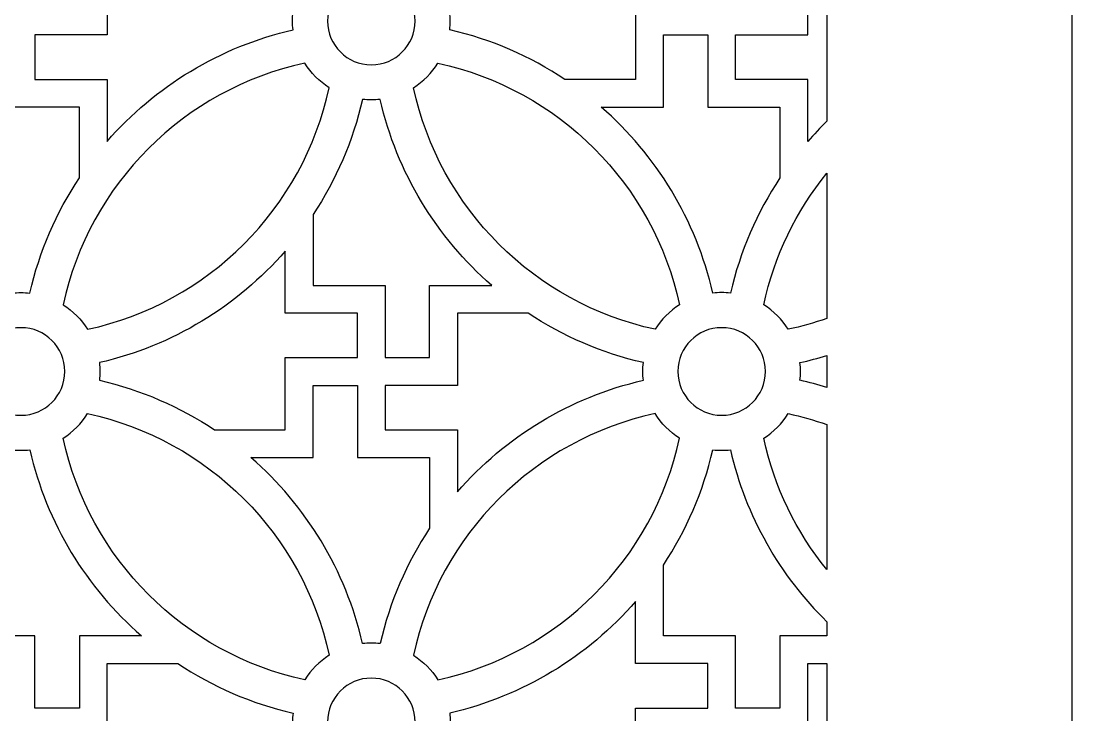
# Model space of a CAD drawing. Header units: centimetres. Extents: x -21.2 to -16.3, y -9 to 9.
# Drawn here: x -18.714 to -16.259, y -3.257 to -1.637 of the extents above; entities that cross this region are included whole.
import ezdxf

# ---------------------------------------------------------------- set-up
doc = ezdxf.new("R2010")
doc.units = ezdxf.units.CM
doc.header["$MEASUREMENT"] = 0
doc.layers.add('layer 1', color=7, linetype='Continuous')

msp = doc.modelspace()

# ---------------------------------------------------------------- linework, layer by layer
at = {"layer": 'layer 1', "color": 250, "lineweight": 30}
for points, knots in [([(-16.25946, 8.99979), (-17.89583, 8.99979), (-19.53219, 8.99979), (-21.16855, 8.99979), (-21.16855, 8.99979), (-21.16855, 3.5307), (-21.16855, -1.93839), (-21.16855, -7.40747), (-21.16855, -7.40747), (-21.16855, -7.40747), (-21.16853, -7.40747), (-21.16852, -7.40747), (-21.16852, -7.40747), (-21.16852, -7.93839), (-21.16852, -8.4693), (-21.16852, -9.00021), (-21.16852, -9.00021), (-20.9776, -9.00021), (-20.7867, -9.00021), (-20.59579, -9.00021), (-20.59579, -9.00021), (-20.59579, -8.91839), (-20.59579, -8.83657), (-20.59579, -8.75476), (-20.59579, -8.75476), (-20.39385, -8.75476), (-20.19191, -8.75476), (-19.98997, -8.75476), (-19.98997, -8.75476), (-19.98997, -8.59488), (-19.98997, -8.43499), (-19.98997, -8.27511), (-19.98997, -8.27511), (-19.90827, -8.27348), (-19.82658, -8.27186), (-19.74487, -8.27022), (-19.74487, -8.27022), (-19.73037, -8.31159), (-19.71136, -8.34747), (-19.67979, -8.37913), (-19.67979, -8.37913), (-19.64888, -8.41014), (-19.61693, -8.4293), (-19.57942, -8.43803), (-19.57942, -8.43803), (-19.52977, -8.44958), (-19.47733, -8.44455), (-19.43746, -8.40977), (-19.43746, -8.40977), (-19.39889, -8.37612), (-19.37664, -8.32221), (-19.36864, -8.27078), (-19.36864, -8.27078), (-19.34582, -8.27309), (-19.3264, -8.27256), (-19.3081, -8.26993), (-19.3081, -8.26993), (-19.21673, -8.25686), (-19.17358, -8.19905), (-19.16586, -8.11187), (-19.16586, -8.11187), (-19.16397, -8.09051), (-19.16547, -8.06941), (-19.17226, -8.05085), (-19.17226, -8.05085), (-19.17083, -8.05121), (-19.16939, -8.05157), (-19.16796, -8.05193), (-19.16796, -8.05193), (-19.13572, -8.06308), (-19.10347, -8.07422), (-19.07123, -8.08537), (-19.07123, -8.08537), (-19.05189, -8.28292), (-18.89933, -8.43675), (-18.71399, -8.43675), (-18.71399, -8.43675), (-18.52865, -8.43675), (-18.37609, -8.28292), (-18.35675, -8.08537), (-18.35675, -8.08537), (-18.32451, -8.07422), (-18.29227, -8.06308), (-18.26003, -8.05193), (-18.26003, -8.05193), (-18.25859, -8.05157), (-18.25716, -8.05121), (-18.25572, -8.05085), (-18.25572, -8.05085), (-18.26251, -8.06941), (-18.26401, -8.09051), (-18.26211, -8.11187), (-18.26211, -8.11187), (-18.25441, -8.19905), (-18.21125, -8.25686), (-18.11989, -8.26993), (-18.11989, -8.26993), (-18.10158, -8.27256), (-18.08216, -8.27309), (-18.05934, -8.27078), (-18.05934, -8.27078), (-18.05135, -8.32221), (-18.02909, -8.37612), (-17.99051, -8.40977), (-17.99051, -8.40977), (-17.95065, -8.44455), (-17.89822, -8.44958), (-17.84856, -8.43803), (-17.84856, -8.43803), (-17.81104, -8.4293), (-17.7791, -8.41014), (-17.7482, -8.37913), (-17.7482, -8.37913), (-17.71662, -8.34747), (-17.69761, -8.31159), (-17.6831, -8.27022), (-17.6831, -8.27022), (-17.60141, -8.27186), (-17.51971, -8.27348), (-17.43801, -8.27511), (-17.43801, -8.27511), (-17.43801, -8.43499), (-17.43801, -8.59488), (-17.43801, -8.75476), (-17.43801, -8.75476), (-17.23608, -8.75476), (-17.03414, -8.75476), (-16.83219, -8.75476), (-16.83219, -8.75476), (-16.83219, -8.83657), (-16.83219, -8.91839), (-16.83219, -9.00021), (-16.83219, -9.00021), (-16.64128, -9.00021), (-16.45037, -9.00021), (-16.25946, -9.00021), (-16.25946, -9.00021), (-16.25946, -8.4693), (-16.25946, -7.93839), (-16.25946, -7.40747), (-16.25946, -7.40747), (-16.25946, -1.93839), (-16.25946, 3.5307), (-16.25946, 8.99979)], [0, 0, 0, 0, 0.027027, 0.027027, 0.027027, 0.027027, 0.0540541, 0.0540541, 0.0540541, 0.0540541, 0.0810811, 0.0810811, 0.0810811, 0.0810811, 0.1081081, 0.1081081, 0.1081081, 0.1081081, 0.1351351, 0.1351351, 0.1351351, 0.1351351, 0.1621622, 0.1621622, 0.1621622, 0.1621622, 0.1891892, 0.1891892, 0.1891892, 0.1891892, 0.2162162, 0.2162162, 0.2162162, 0.2162162, 0.2432432, 0.2432432, 0.2432432, 0.2432432, 0.2702703, 0.2702703, 0.2702703, 0.2702703, 0.2972973, 0.2972973, 0.2972973, 0.2972973, 0.3243243, 0.3243243, 0.3243243, 0.3243243, 0.3513514, 0.3513514, 0.3513514, 0.3513514, 0.3783784, 0.3783784, 0.3783784, 0.3783784, 0.4054054, 0.4054054, 0.4054054, 0.4054054, 0.4324324, 0.4324324, 0.4324324, 0.4324324, 0.4594595, 0.4594595, 0.4594595, 0.4594595, 0.4864865, 0.4864865, 0.4864865, 0.4864865, 0.5135135, 0.5135135, 0.5135135, 0.5135135, 0.5405405, 0.5405405, 0.5405405, 0.5405405, 0.5675676, 0.5675676, 0.5675676, 0.5675676, 0.5945946, 0.5945946, 0.5945946, 0.5945946, 0.6216216, 0.6216216, 0.6216216, 0.6216216, 0.6486486, 0.6486486, 0.6486486, 0.6486486, 0.6756757, 0.6756757, 0.6756757, 0.6756757, 0.7027027, 0.7027027, 0.7027027, 0.7027027, 0.7297297, 0.7297297, 0.7297297, 0.7297297, 0.7567568, 0.7567568, 0.7567568, 0.7567568, 0.7837838, 0.7837838, 0.7837838, 0.7837838, 0.8108108, 0.8108108, 0.8108108, 0.8108108, 0.8378378, 0.8378378, 0.8378378, 0.8378378, 0.8648649, 0.8648649, 0.8648649, 0.8648649, 0.8918919, 0.8918919, 0.8918919, 0.8918919, 0.9189189, 0.9189189, 0.9189189, 0.9189189, 0.9459459, 0.9459459, 0.9459459, 0.9459459, 1, 1, 1, 1]), ([(-17.44386, -1.77279), (-17.38881, -1.77279), (-17.33376, -1.77279), (-17.27872, -1.77279), (-17.27872, -1.77279), (-17.27872, -1.71658), (-17.27872, -1.66036), (-17.27872, -1.60415), (-17.27872, -1.60415), (-17.2225, -1.60415), (-17.16629, -1.60415), (-17.11007, -1.60415), (-17.11007, -1.60415), (-17.11007, -1.56956), (-17.11007, -1.53496), (-17.11007, -1.50036), (-17.11007, -1.50036), (-17.16629, -1.50036), (-17.2225, -1.50036), (-17.27872, -1.50036), (-17.27872, -1.50036), (-17.27872, -1.45207), (-17.27872, -1.40377), (-17.27872, -1.35547), (-17.27872, -1.35547), (-17.3904, -1.4837), (-17.54139, -1.57678), (-17.71289, -1.61597), (-17.71289, -1.61597), (-17.71214, -1.62274), (-17.71174, -1.62961), (-17.71174, -1.63657), (-17.71174, -1.63657), (-17.71174, -1.64354), (-17.71214, -1.65041), (-17.71289, -1.65716), (-17.71289, -1.65716), (-17.61543, -1.67944), (-17.52462, -1.71915), (-17.44386, -1.77279)], [0, 0, 0, 0, 0.0909091, 0.0909091, 0.0909091, 0.0909091, 0.1818182, 0.1818182, 0.1818182, 0.1818182, 0.2727273, 0.2727273, 0.2727273, 0.2727273, 0.3636364, 0.3636364, 0.3636364, 0.3636364, 0.4545455, 0.4545455, 0.4545455, 0.4545455, 0.5454545, 0.5454545, 0.5454545, 0.5454545, 0.6363636, 0.6363636, 0.6363636, 0.6363636, 0.7272727, 0.7272727, 0.7272727, 0.7272727, 0.8181818, 0.8181818, 0.8181818, 0.8181818, 1, 1, 1, 1]), ([(-18.51294, -1.91768), (-18.51294, -1.86938), (-18.51294, -1.82108), (-18.51294, -1.77278), (-18.51294, -1.77278), (-18.53456, -1.77278), (-18.55618, -1.77278), (-18.57779, -1.77278), (-18.57779, -1.77278), (-18.57779, -1.77278), (-18.57779, -1.77278), (-18.57779, -1.77279), (-18.57779, -1.77279), (-18.61239, -1.77278), (-18.64699, -1.77278), (-18.68158, -1.77278), (-18.68158, -1.77278), (-18.68158, -1.73819), (-18.68158, -1.70359), (-18.68158, -1.669), (-18.68158, -1.669), (-18.62537, -1.669), (-18.56915, -1.669), (-18.51294, -1.669), (-18.51294, -1.669), (-18.51295, -1.61279), (-18.51295, -1.55659), (-18.51295, -1.50036), (-18.51295, -1.50036), (-18.4579, -1.50036), (-18.40285, -1.50036), (-18.34781, -1.50036), (-18.34781, -1.50036), (-18.26704, -1.554), (-18.17623, -1.5937), (-18.07877, -1.61597), (-18.07877, -1.61597), (-18.07952, -1.62274), (-18.07992, -1.62961), (-18.07992, -1.63657), (-18.07992, -1.63657), (-18.07992, -1.64354), (-18.07952, -1.65041), (-18.07877, -1.65716), (-18.07877, -1.65716), (-18.25027, -1.69636), (-18.40125, -1.78945), (-18.51294, -1.91768)], [0, 0, 0, 0, 0.0769231, 0.0769231, 0.0769231, 0.0769231, 0.1538462, 0.1538462, 0.1538462, 0.1538462, 0.2307692, 0.2307692, 0.2307692, 0.2307692, 0.3076923, 0.3076923, 0.3076923, 0.3076923, 0.3846154, 0.3846154, 0.3846154, 0.3846154, 0.4615385, 0.4615385, 0.4615385, 0.4615385, 0.5384615, 0.5384615, 0.5384615, 0.5384615, 0.6153846, 0.6153846, 0.6153846, 0.6153846, 0.6923077, 0.6923077, 0.6923077, 0.6923077, 0.7692308, 0.7692308, 0.7692308, 0.7692308, 0.8461538, 0.8461538, 0.8461538, 0.8461538, 1, 1, 1, 1]), ([(-16.83219, -1.8706), (-16.83219, -1.74719), (-16.83219, -1.62378), (-16.83219, -1.50036), (-16.83219, -1.50036), (-16.84698, -1.50036), (-16.86179, -1.50036), (-16.87657, -1.50036), (-16.87657, -1.50036), (-16.87657, -1.55659), (-16.87657, -1.61279), (-16.87657, -1.669), (-16.87657, -1.669), (-16.93279, -1.669), (-16.989, -1.669), (-17.04522, -1.669), (-17.04522, -1.669), (-17.04522, -1.70359), (-17.04522, -1.73819), (-17.04522, -1.77278), (-17.04522, -1.77278), (-17.01062, -1.77278), (-16.97603, -1.77278), (-16.94144, -1.77279), (-16.94144, -1.77279), (-16.94144, -1.77278), (-16.94144, -1.77278), (-16.94144, -1.77278), (-16.94144, -1.77278), (-16.91981, -1.77278), (-16.8982, -1.77278), (-16.87657, -1.77278), (-16.87657, -1.77278), (-16.87657, -1.82108), (-16.87657, -1.86938), (-16.87657, -1.91768), (-16.87657, -1.91768), (-16.8624, -1.90141), (-16.84759, -1.88571), (-16.83219, -1.8706)], [0, 0, 0, 0, 0.0909091, 0.0909091, 0.0909091, 0.0909091, 0.1818182, 0.1818182, 0.1818182, 0.1818182, 0.2727273, 0.2727273, 0.2727273, 0.2727273, 0.3636364, 0.3636364, 0.3636364, 0.3636364, 0.4545455, 0.4545455, 0.4545455, 0.4545455, 0.5454545, 0.5454545, 0.5454545, 0.5454545, 0.6363636, 0.6363636, 0.6363636, 0.6363636, 0.7272727, 0.7272727, 0.7272727, 0.7272727, 0.8181818, 0.8181818, 0.8181818, 0.8181818, 1, 1, 1, 1]), ([(-17.89583, -1.5343), (-17.83936, -1.5343), (-17.79355, -1.5801), (-17.79355, -1.63657), (-17.79355, -1.63657), (-17.79355, -1.69304), (-17.83936, -1.73885), (-17.89583, -1.73885), (-17.89583, -1.73885), (-17.95231, -1.73885), (-17.9981, -1.69304), (-17.9981, -1.63657), (-17.9981, -1.63657), (-17.9981, -1.5801), (-17.95231, -1.5343), (-17.89583, -1.5343)], [0, 0, 0, 0, 0.2, 0.2, 0.2, 0.2, 0.4, 0.4, 0.4, 0.4, 0.6, 0.6, 0.6, 0.6, 1, 1, 1, 1]), ([(-18.99511, -1.83765), (-18.94681, -1.83765), (-18.89852, -1.83765), (-18.85022, -1.83765), (-18.85022, -1.83765), (-18.85022, -1.78143), (-18.85022, -1.72522), (-18.85022, -1.669), (-18.85022, -1.669), (-18.81562, -1.669), (-18.78104, -1.669), (-18.74645, -1.669), (-18.74645, -1.669), (-18.74645, -1.72522), (-18.74645, -1.78143), (-18.74645, -1.83765), (-18.74645, -1.83765), (-18.69022, -1.83765), (-18.63402, -1.83765), (-18.57779, -1.83765), (-18.57779, -1.83765), (-18.57779, -1.8927), (-18.57779, -1.94774), (-18.57779, -2.00279), (-18.57779, -2.00279), (-18.63143, -2.08355), (-18.67113, -2.17436), (-18.6934, -2.27183), (-18.6934, -2.27183), (-18.70017, -2.27107), (-18.70704, -2.27067), (-18.71401, -2.27067), (-18.71401, -2.27067), (-18.72098, -2.27067), (-18.72785, -2.27107), (-18.73461, -2.27183), (-18.73461, -2.27183), (-18.77381, -2.10031), (-18.86689, -1.94933), (-18.99511, -1.83765)], [0, 0, 0, 0, 0.0909091, 0.0909091, 0.0909091, 0.0909091, 0.1818182, 0.1818182, 0.1818182, 0.1818182, 0.2727273, 0.2727273, 0.2727273, 0.2727273, 0.3636364, 0.3636364, 0.3636364, 0.3636364, 0.4545455, 0.4545455, 0.4545455, 0.4545455, 0.5454545, 0.5454545, 0.5454545, 0.5454545, 0.6363636, 0.6363636, 0.6363636, 0.6363636, 0.7272727, 0.7272727, 0.7272727, 0.7272727, 0.8181818, 0.8181818, 0.8181818, 0.8181818, 1, 1, 1, 1]), ([(-16.94144, -2.00279), (-16.94144, -1.94774), (-16.94144, -1.8927), (-16.94144, -1.83765), (-16.94144, -1.83765), (-16.99765, -1.83765), (-17.05386, -1.83765), (-17.11007, -1.83765), (-17.11007, -1.83765), (-17.11007, -1.78143), (-17.11007, -1.72522), (-17.11007, -1.669), (-17.11007, -1.669), (-17.14467, -1.669), (-17.17926, -1.669), (-17.21386, -1.669), (-17.21386, -1.669), (-17.21386, -1.72522), (-17.21386, -1.78143), (-17.21386, -1.83765), (-17.21386, -1.83765), (-17.26214, -1.83765), (-17.31045, -1.83765), (-17.35875, -1.83765), (-17.35875, -1.83765), (-17.23053, -1.94933), (-17.13745, -2.10031), (-17.09826, -2.27183), (-17.09826, -2.27183), (-17.09148, -2.27107), (-17.08462, -2.27067), (-17.07765, -2.27067), (-17.07765, -2.27067), (-17.07068, -2.27067), (-17.0638, -2.27107), (-17.05704, -2.27183), (-17.05704, -2.27183), (-17.03477, -2.17436), (-16.99507, -2.08355), (-16.94144, -2.00279)], [0, 0, 0, 0, 0.0909091, 0.0909091, 0.0909091, 0.0909091, 0.1818182, 0.1818182, 0.1818182, 0.1818182, 0.2727273, 0.2727273, 0.2727273, 0.2727273, 0.3636364, 0.3636364, 0.3636364, 0.3636364, 0.4545455, 0.4545455, 0.4545455, 0.4545455, 0.5454545, 0.5454545, 0.5454545, 0.5454545, 0.6363636, 0.6363636, 0.6363636, 0.6363636, 0.7272727, 0.7272727, 0.7272727, 0.7272727, 0.8181818, 0.8181818, 0.8181818, 0.8181818, 1, 1, 1, 1]), ([(-18.05143, -1.73496), (-18.03682, -1.75801), (-18.01725, -1.77758), (-17.99421, -1.79218), (-17.99421, -1.79218), (-18.05485, -2.0739), (-18.27668, -2.29572), (-18.55841, -2.35637), (-18.55841, -2.35637), (-18.57301, -2.33333), (-18.59257, -2.31376), (-18.61561, -2.29916), (-18.61561, -2.29916), (-18.55497, -2.01744), (-18.33315, -1.7956), (-18.05143, -1.73496)], [0, 0, 0, 0, 0.2, 0.2, 0.2, 0.2, 0.4, 0.4, 0.4, 0.4, 0.6, 0.6, 0.6, 0.6, 1, 1, 1, 1]), ([(-17.74022, -1.73496), (-17.75483, -1.75801), (-17.7744, -1.77758), (-17.79745, -1.79218), (-17.79745, -1.79218), (-17.7368, -2.0739), (-17.51497, -2.29572), (-17.23324, -2.35637), (-17.23324, -2.35637), (-17.21865, -2.33333), (-17.19908, -2.31376), (-17.17604, -2.29916), (-17.17604, -2.29916), (-17.23668, -2.01744), (-17.45851, -1.7956), (-17.74022, -1.73496)], [0, 0, 0, 0, 0.2, 0.2, 0.2, 0.2, 0.4, 0.4, 0.4, 0.4, 0.6, 0.6, 0.6, 0.6, 1, 1, 1, 1]), ([(-17.61474, -2.25369), (-17.66303, -2.25369), (-17.71133, -2.25369), (-17.75962, -2.25369), (-17.75962, -2.25369), (-17.75962, -2.27531), (-17.75962, -2.29693), (-17.75962, -2.31855), (-17.75962, -2.31855), (-17.75962, -2.31855), (-17.75962, -2.31855), (-17.75962, -2.31855), (-17.75962, -2.31855), (-17.75962, -2.35314), (-17.75962, -2.38773), (-17.75962, -2.42232), (-17.75962, -2.42232), (-17.79421, -2.42232), (-17.8288, -2.42232), (-17.8634, -2.42232), (-17.8634, -2.42232), (-17.8634, -2.36612), (-17.8634, -2.3099), (-17.8634, -2.25369), (-17.8634, -2.25369), (-17.91961, -2.25369), (-17.97582, -2.25369), (-18.03203, -2.25369), (-18.03203, -2.25369), (-18.03203, -2.19865), (-18.03203, -2.14361), (-18.03203, -2.08857), (-18.03203, -2.08857), (-17.9784, -2.0078), (-17.93869, -1.91698), (-17.91641, -1.81951), (-17.91641, -1.81951), (-17.90966, -1.82027), (-17.90279, -1.82067), (-17.89583, -1.82067), (-17.89583, -1.82067), (-17.88887, -1.82067), (-17.882, -1.82027), (-17.87524, -1.81951), (-17.87524, -1.81951), (-17.83605, -1.99101), (-17.74296, -2.142), (-17.61474, -2.25369)], [0, 0, 0, 0, 0.0769231, 0.0769231, 0.0769231, 0.0769231, 0.1538462, 0.1538462, 0.1538462, 0.1538462, 0.2307692, 0.2307692, 0.2307692, 0.2307692, 0.3076923, 0.3076923, 0.3076923, 0.3076923, 0.3846154, 0.3846154, 0.3846154, 0.3846154, 0.4615385, 0.4615385, 0.4615385, 0.4615385, 0.5384615, 0.5384615, 0.5384615, 0.5384615, 0.6153846, 0.6153846, 0.6153846, 0.6153846, 0.6923077, 0.6923077, 0.6923077, 0.6923077, 0.7692308, 0.7692308, 0.7692308, 0.7692308, 0.8461538, 0.8461538, 0.8461538, 0.8461538, 1, 1, 1, 1]), ([(-16.83219, -2.33092), (-16.83219, -2.21798), (-16.83219, -2.10503), (-16.83219, -1.99209), (-16.83219, -1.99209), (-16.90331, -2.08002), (-16.9546, -2.18464), (-16.97926, -2.29916), (-16.97926, -2.29916), (-16.95622, -2.31376), (-16.93665, -2.33333), (-16.92204, -2.35637), (-16.92204, -2.35637), (-16.89134, -2.34975), (-16.86134, -2.34123), (-16.83219, -2.33092)], [0, 0, 0, 0, 0.2, 0.2, 0.2, 0.2, 0.4, 0.4, 0.4, 0.4, 0.6, 0.6, 0.6, 0.6, 1, 1, 1, 1]), ([(-18.0969, -2.17367), (-18.0969, -2.22196), (-18.0969, -2.27025), (-18.0969, -2.31855), (-18.0969, -2.31855), (-18.04068, -2.31855), (-17.98447, -2.31855), (-17.92826, -2.31855), (-17.92826, -2.31855), (-17.92826, -2.35314), (-17.92826, -2.38773), (-17.92826, -2.42232), (-17.92826, -2.42232), (-17.98447, -2.42232), (-18.04068, -2.42232), (-18.0969, -2.42232), (-18.0969, -2.42232), (-18.0969, -2.47854), (-18.0969, -2.53475), (-18.0969, -2.59097), (-18.0969, -2.59097), (-18.15194, -2.59097), (-18.20699, -2.59097), (-18.26203, -2.59097), (-18.26203, -2.59097), (-18.34279, -2.53733), (-18.43361, -2.49763), (-18.53108, -2.47536), (-18.53108, -2.47536), (-18.53032, -2.46859), (-18.52991, -2.46172), (-18.52991, -2.45476), (-18.52991, -2.45476), (-18.52991, -2.44779), (-18.53032, -2.44093), (-18.53108, -2.43415), (-18.53108, -2.43415), (-18.35957, -2.39497), (-18.20858, -2.30188), (-18.0969, -2.17367)], [0, 0, 0, 0, 0.0909091, 0.0909091, 0.0909091, 0.0909091, 0.1818182, 0.1818182, 0.1818182, 0.1818182, 0.2727273, 0.2727273, 0.2727273, 0.2727273, 0.3636364, 0.3636364, 0.3636364, 0.3636364, 0.4545455, 0.4545455, 0.4545455, 0.4545455, 0.5454545, 0.5454545, 0.5454545, 0.5454545, 0.6363636, 0.6363636, 0.6363636, 0.6363636, 0.7272727, 0.7272727, 0.7272727, 0.7272727, 0.8181818, 0.8181818, 0.8181818, 0.8181818, 1, 1, 1, 1]), ([(-17.69475, -2.73584), (-17.69475, -2.68755), (-17.69475, -2.63926), (-17.69475, -2.59096), (-17.69475, -2.59096), (-17.71637, -2.59096), (-17.738, -2.59096), (-17.75962, -2.59096), (-17.75962, -2.59096), (-17.75962, -2.59096), (-17.75962, -2.59096), (-17.75962, -2.59097), (-17.75962, -2.59097), (-17.79421, -2.59096), (-17.8288, -2.59096), (-17.8634, -2.59096), (-17.8634, -2.59096), (-17.8634, -2.55637), (-17.8634, -2.52178), (-17.8634, -2.48719), (-17.8634, -2.48719), (-17.80719, -2.48719), (-17.75097, -2.48719), (-17.69476, -2.48719), (-17.69476, -2.48719), (-17.69476, -2.43097), (-17.69476, -2.37476), (-17.69476, -2.31855), (-17.69476, -2.31855), (-17.63972, -2.31855), (-17.58467, -2.31855), (-17.52963, -2.31855), (-17.52963, -2.31855), (-17.44887, -2.37219), (-17.35804, -2.41189), (-17.26058, -2.43415), (-17.26058, -2.43415), (-17.26134, -2.44093), (-17.26174, -2.44779), (-17.26174, -2.45476), (-17.26174, -2.45476), (-17.26174, -2.46172), (-17.26134, -2.46859), (-17.26058, -2.47536), (-17.26058, -2.47536), (-17.43209, -2.51454), (-17.58307, -2.60762), (-17.69475, -2.73584)], [0, 0, 0, 0, 0.0769231, 0.0769231, 0.0769231, 0.0769231, 0.1538462, 0.1538462, 0.1538462, 0.1538462, 0.2307692, 0.2307692, 0.2307692, 0.2307692, 0.3076923, 0.3076923, 0.3076923, 0.3076923, 0.3846154, 0.3846154, 0.3846154, 0.3846154, 0.4615385, 0.4615385, 0.4615385, 0.4615385, 0.5384615, 0.5384615, 0.5384615, 0.5384615, 0.6153846, 0.6153846, 0.6153846, 0.6153846, 0.6923077, 0.6923077, 0.6923077, 0.6923077, 0.7692308, 0.7692308, 0.7692308, 0.7692308, 0.8461538, 0.8461538, 0.8461538, 0.8461538, 1, 1, 1, 1]), ([(-18.71401, -2.55703), (-18.77049, -2.55703), (-18.81628, -2.51123), (-18.81628, -2.45476), (-18.81628, -2.45476), (-18.81628, -2.39828), (-18.77049, -2.35249), (-18.71401, -2.35249), (-18.71401, -2.35249), (-18.65754, -2.35249), (-18.61173, -2.39828), (-18.61173, -2.45476), (-18.61173, -2.45476), (-18.61173, -2.51123), (-18.65754, -2.55703), (-18.71401, -2.55703)], [0, 0, 0, 0, 0.2, 0.2, 0.2, 0.2, 0.4, 0.4, 0.4, 0.4, 0.6, 0.6, 0.6, 0.6, 1, 1, 1, 1]), ([(-17.07765, -2.35249), (-17.02118, -2.35249), (-16.97538, -2.39828), (-16.97538, -2.45476), (-16.97538, -2.45476), (-16.97538, -2.51123), (-17.02118, -2.55703), (-17.07765, -2.55703), (-17.07765, -2.55703), (-17.13412, -2.55703), (-17.17992, -2.51123), (-17.17992, -2.45476), (-17.17992, -2.45476), (-17.17992, -2.39828), (-17.13412, -2.35249), (-17.07765, -2.35249)], [0, 0, 0, 0, 0.2, 0.2, 0.2, 0.2, 0.4, 0.4, 0.4, 0.4, 0.6, 0.6, 0.6, 0.6, 1, 1, 1, 1]), ([(-16.83219, -2.49229), (-16.83219, -2.46727), (-16.83219, -2.44224), (-16.83219, -2.41721), (-16.83219, -2.41721), (-16.8527, -2.42366), (-16.87354, -2.42932), (-16.89471, -2.43415), (-16.89471, -2.43415), (-16.89395, -2.44093), (-16.89356, -2.44779), (-16.89356, -2.45476), (-16.89356, -2.45476), (-16.89356, -2.46172), (-16.89395, -2.46859), (-16.89471, -2.47536), (-16.89471, -2.47536), (-16.87354, -2.48019), (-16.8527, -2.48585), (-16.83219, -2.49229)], [0, 0, 0, 0, 0.1666667, 0.1666667, 0.1666667, 0.1666667, 0.3333333, 0.3333333, 0.3333333, 0.3333333, 0.5, 0.5, 0.5, 0.5, 0.6666667, 0.6666667, 0.6666667, 0.6666667, 1, 1, 1, 1]), ([(-17.89583, -3.08884), (-17.88887, -3.08884), (-17.882, -3.08925), (-17.87524, -3.08999), (-17.87524, -3.08999), (-17.85297, -2.99254), (-17.81326, -2.90172), (-17.75962, -2.82095), (-17.75962, -2.82095), (-17.75962, -2.76591), (-17.75962, -2.71087), (-17.75962, -2.65582), (-17.75962, -2.65582), (-17.81583, -2.65582), (-17.87205, -2.65582), (-17.92826, -2.65582), (-17.92826, -2.65582), (-17.92826, -2.59962), (-17.92826, -2.5434), (-17.92826, -2.48719), (-17.92826, -2.48719), (-17.96285, -2.48719), (-17.99744, -2.48719), (-18.03203, -2.48719), (-18.03203, -2.48719), (-18.03203, -2.5434), (-18.03203, -2.59962), (-18.03203, -2.65583), (-18.03203, -2.65583), (-18.08033, -2.65583), (-18.12862, -2.65583), (-18.17692, -2.65583), (-18.17692, -2.65583), (-18.04869, -2.76751), (-17.95561, -2.91849), (-17.91641, -3.08999), (-17.91641, -3.08999), (-17.90966, -3.08925), (-17.90279, -3.08884), (-17.89583, -3.08884)], [0, 0, 0, 0, 0.0909091, 0.0909091, 0.0909091, 0.0909091, 0.1818182, 0.1818182, 0.1818182, 0.1818182, 0.2727273, 0.2727273, 0.2727273, 0.2727273, 0.3636364, 0.3636364, 0.3636364, 0.3636364, 0.4545455, 0.4545455, 0.4545455, 0.4545455, 0.5454545, 0.5454545, 0.5454545, 0.5454545, 0.6363636, 0.6363636, 0.6363636, 0.6363636, 0.7272727, 0.7272727, 0.7272727, 0.7272727, 0.8181818, 0.8181818, 0.8181818, 0.8181818, 1, 1, 1, 1]), ([(-18.05143, -3.17455), (-18.03682, -3.15152), (-18.01725, -3.13193), (-17.99421, -3.11733), (-17.99421, -3.11733), (-18.05485, -2.83561), (-18.27668, -2.61378), (-18.55841, -2.55314), (-18.55841, -2.55314), (-18.57301, -2.57618), (-18.59257, -2.59575), (-18.61561, -2.61035), (-18.61561, -2.61035), (-18.55497, -2.89207), (-18.33315, -3.11391), (-18.05143, -3.17455)], [0, 0, 0, 0, 0.2, 0.2, 0.2, 0.2, 0.4, 0.4, 0.4, 0.4, 0.6, 0.6, 0.6, 0.6, 1, 1, 1, 1]), ([(-17.74022, -3.17455), (-17.75483, -3.15152), (-17.7744, -3.13193), (-17.79745, -3.11733), (-17.79745, -3.11733), (-17.7368, -2.83561), (-17.51497, -2.61378), (-17.23324, -2.55314), (-17.23324, -2.55314), (-17.21865, -2.57618), (-17.19908, -2.59575), (-17.17604, -2.61035), (-17.17604, -2.61035), (-17.23668, -2.89207), (-17.45851, -3.11391), (-17.74022, -3.17455)], [0, 0, 0, 0, 0.2, 0.2, 0.2, 0.2, 0.4, 0.4, 0.4, 0.4, 0.6, 0.6, 0.6, 0.6, 1, 1, 1, 1]), ([(-16.83219, -2.91742), (-16.83219, -2.80447), (-16.83219, -2.69153), (-16.83219, -2.57859), (-16.83219, -2.57859), (-16.86134, -2.56828), (-16.89134, -2.55976), (-16.92204, -2.55314), (-16.92204, -2.55314), (-16.93665, -2.57618), (-16.95622, -2.59575), (-16.97926, -2.61035), (-16.97926, -2.61035), (-16.9546, -2.72487), (-16.90331, -2.8295), (-16.83219, -2.91742)], [0, 0, 0, 0, 0.2, 0.2, 0.2, 0.2, 0.4, 0.4, 0.4, 0.4, 0.6, 0.6, 0.6, 0.6, 1, 1, 1, 1]), ([(-18.85022, -2.90672), (-18.85022, -2.96178), (-18.85022, -3.01683), (-18.85021, -3.07187), (-18.85021, -3.07187), (-18.79401, -3.07187), (-18.7378, -3.07187), (-18.68158, -3.07187), (-18.68158, -3.07187), (-18.68158, -3.12808), (-18.68158, -3.1843), (-18.68158, -3.24051), (-18.68158, -3.24051), (-18.64699, -3.24051), (-18.61239, -3.24051), (-18.5778, -3.24051), (-18.5778, -3.24051), (-18.5778, -3.20591), (-18.5778, -3.17132), (-18.5778, -3.13673), (-18.5778, -3.13673), (-18.5778, -3.13673), (-18.5778, -3.13673), (-18.5778, -3.13673), (-18.5778, -3.13673), (-18.5778, -3.11511), (-18.5778, -3.09348), (-18.5778, -3.07187), (-18.5778, -3.07187), (-18.52951, -3.07187), (-18.48121, -3.07187), (-18.4329, -3.07187), (-18.4329, -3.07187), (-18.56112, -2.96018), (-18.65421, -2.8092), (-18.6934, -2.63769), (-18.6934, -2.63769), (-18.70017, -2.63845), (-18.70704, -2.63885), (-18.71401, -2.63885), (-18.71401, -2.63885), (-18.72098, -2.63885), (-18.72785, -2.63845), (-18.73461, -2.63769), (-18.73461, -2.63769), (-18.75688, -2.73515), (-18.79658, -2.82596), (-18.85022, -2.90672)], [0, 0, 0, 0, 0.0769231, 0.0769231, 0.0769231, 0.0769231, 0.1538462, 0.1538462, 0.1538462, 0.1538462, 0.2307692, 0.2307692, 0.2307692, 0.2307692, 0.3076923, 0.3076923, 0.3076923, 0.3076923, 0.3846154, 0.3846154, 0.3846154, 0.3846154, 0.4615385, 0.4615385, 0.4615385, 0.4615385, 0.5384615, 0.5384615, 0.5384615, 0.5384615, 0.6153846, 0.6153846, 0.6153846, 0.6153846, 0.6923077, 0.6923077, 0.6923077, 0.6923077, 0.7692308, 0.7692308, 0.7692308, 0.7692308, 0.8461538, 0.8461538, 0.8461538, 0.8461538, 1, 1, 1, 1]), ([(-16.83219, -3.07187), (-16.83219, -3.06089), (-16.83219, -3.04989), (-16.83219, -3.03891), (-16.83219, -3.03891), (-16.94199, -2.93124), (-17.02158, -2.79287), (-17.05704, -2.63769), (-17.05704, -2.63769), (-17.0638, -2.63845), (-17.07068, -2.63885), (-17.07765, -2.63885), (-17.07765, -2.63885), (-17.08462, -2.63885), (-17.09148, -2.63845), (-17.09826, -2.63769), (-17.09826, -2.63769), (-17.12052, -2.73515), (-17.16022, -2.82596), (-17.21386, -2.90672), (-17.21386, -2.90672), (-17.21385, -2.96178), (-17.21385, -3.01683), (-17.21385, -3.07187), (-17.21385, -3.07187), (-17.15764, -3.07187), (-17.10143, -3.07187), (-17.04522, -3.07187), (-17.04522, -3.07187), (-17.04522, -3.12808), (-17.04522, -3.1843), (-17.04522, -3.24051), (-17.04522, -3.24051), (-17.01062, -3.24051), (-16.97603, -3.24051), (-16.94144, -3.24051), (-16.94144, -3.24051), (-16.94144, -3.20591), (-16.94144, -3.17132), (-16.94144, -3.13673), (-16.94144, -3.13673), (-16.94144, -3.13673), (-16.94144, -3.13673), (-16.94144, -3.13673), (-16.94144, -3.13673), (-16.94144, -3.11511), (-16.94144, -3.09348), (-16.94144, -3.07187), (-16.94144, -3.07187), (-16.90503, -3.07187), (-16.86861, -3.07187), (-16.83219, -3.07187)], [0, 0, 0, 0, 0.0714286, 0.0714286, 0.0714286, 0.0714286, 0.1428571, 0.1428571, 0.1428571, 0.1428571, 0.2142857, 0.2142857, 0.2142857, 0.2142857, 0.2857143, 0.2857143, 0.2857143, 0.2857143, 0.3571429, 0.3571429, 0.3571429, 0.3571429, 0.4285714, 0.4285714, 0.4285714, 0.4285714, 0.5, 0.5, 0.5, 0.5, 0.5714286, 0.5714286, 0.5714286, 0.5714286, 0.6428571, 0.6428571, 0.6428571, 0.6428571, 0.7142857, 0.7142857, 0.7142857, 0.7142857, 0.7857143, 0.7857143, 0.7857143, 0.7857143, 0.8571429, 0.8571429, 0.8571429, 0.8571429, 1, 1, 1, 1]), ([(-17.71174, -3.27293), (-17.71174, -3.26597), (-17.71214, -3.2591), (-17.71289, -3.25234), (-17.71289, -3.25234), (-17.54139, -3.21315), (-17.3904, -3.12006), (-17.27872, -2.99184), (-17.27872, -2.99184), (-17.27872, -3.04014), (-17.27872, -3.08843), (-17.27872, -3.13673), (-17.27872, -3.13673), (-17.2225, -3.13673), (-17.16629, -3.13673), (-17.11007, -3.13673), (-17.11007, -3.13673), (-17.11007, -3.17132), (-17.11007, -3.20591), (-17.11007, -3.24051), (-17.11007, -3.24051), (-17.16629, -3.24051), (-17.2225, -3.24051), (-17.27872, -3.24051), (-17.27872, -3.24051), (-17.27872, -3.29672), (-17.27872, -3.35293), (-17.27872, -3.40915), (-17.27872, -3.40915), (-17.33376, -3.40915), (-17.38881, -3.40915), (-17.44386, -3.40915), (-17.44386, -3.40915), (-17.52462, -3.35551), (-17.61543, -3.3158), (-17.71289, -3.29353), (-17.71289, -3.29353), (-17.71214, -3.28677), (-17.71174, -3.2799), (-17.71174, -3.27293)], [0, 0, 0, 0, 0.0909091, 0.0909091, 0.0909091, 0.0909091, 0.1818182, 0.1818182, 0.1818182, 0.1818182, 0.2727273, 0.2727273, 0.2727273, 0.2727273, 0.3636364, 0.3636364, 0.3636364, 0.3636364, 0.4545455, 0.4545455, 0.4545455, 0.4545455, 0.5454545, 0.5454545, 0.5454545, 0.5454545, 0.6363636, 0.6363636, 0.6363636, 0.6363636, 0.7272727, 0.7272727, 0.7272727, 0.7272727, 0.8181818, 0.8181818, 0.8181818, 0.8181818, 1, 1, 1, 1]), ([(-18.34781, -3.13673), (-18.40285, -3.13673), (-18.4579, -3.13673), (-18.51295, -3.13673), (-18.51295, -3.13673), (-18.51295, -3.19295), (-18.51295, -3.24916), (-18.51294, -3.30537), (-18.51294, -3.30537), (-18.56915, -3.30537), (-18.62537, -3.30537), (-18.68158, -3.30537), (-18.68158, -3.30537), (-18.68158, -3.33997), (-18.68158, -3.37456), (-18.68158, -3.40915), (-18.68158, -3.40915), (-18.64699, -3.40915), (-18.61239, -3.40915), (-18.57779, -3.40915), (-18.57779, -3.40915), (-18.57779, -3.40915), (-18.57779, -3.40915), (-18.57779, -3.40915), (-18.57779, -3.40915), (-18.55618, -3.40915), (-18.53456, -3.40915), (-18.51294, -3.40915), (-18.51294, -3.40915), (-18.51294, -3.45744), (-18.51294, -3.50574), (-18.51294, -3.55405), (-18.51294, -3.55405), (-18.40125, -3.42581), (-18.25027, -3.33272), (-18.07877, -3.29353), (-18.07877, -3.29353), (-18.07952, -3.28677), (-18.07992, -3.2799), (-18.07992, -3.27293), (-18.07992, -3.27293), (-18.07992, -3.26597), (-18.07952, -3.2591), (-18.07877, -3.25234), (-18.07877, -3.25234), (-18.17623, -3.23008), (-18.26704, -3.19037), (-18.34781, -3.13673)], [0, 0, 0, 0, 0.0769231, 0.0769231, 0.0769231, 0.0769231, 0.1538462, 0.1538462, 0.1538462, 0.1538462, 0.2307692, 0.2307692, 0.2307692, 0.2307692, 0.3076923, 0.3076923, 0.3076923, 0.3076923, 0.3846154, 0.3846154, 0.3846154, 0.3846154, 0.4615385, 0.4615385, 0.4615385, 0.4615385, 0.5384615, 0.5384615, 0.5384615, 0.5384615, 0.6153846, 0.6153846, 0.6153846, 0.6153846, 0.6923077, 0.6923077, 0.6923077, 0.6923077, 0.7692308, 0.7692308, 0.7692308, 0.7692308, 0.8461538, 0.8461538, 0.8461538, 0.8461538, 1, 1, 1, 1]), ([(-16.83219, -3.50696), (-16.83219, -3.38355), (-16.83219, -3.26014), (-16.83219, -3.13673), (-16.83219, -3.13673), (-16.84698, -3.13673), (-16.86179, -3.13673), (-16.87657, -3.13673), (-16.87657, -3.13673), (-16.87657, -3.19295), (-16.87657, -3.24916), (-16.87657, -3.30537), (-16.87657, -3.30537), (-16.93279, -3.30537), (-16.989, -3.30537), (-17.04522, -3.30537), (-17.04522, -3.30537), (-17.04522, -3.33997), (-17.04522, -3.37456), (-17.04522, -3.40915), (-17.04522, -3.40915), (-17.01062, -3.40915), (-16.97603, -3.40915), (-16.94144, -3.40915), (-16.94144, -3.40915), (-16.94144, -3.40915), (-16.94144, -3.40915), (-16.94144, -3.40915), (-16.94144, -3.40915), (-16.91981, -3.40915), (-16.8982, -3.40915), (-16.87657, -3.40915), (-16.87657, -3.40915), (-16.87657, -3.45744), (-16.87657, -3.50574), (-16.87657, -3.55405), (-16.87657, -3.55405), (-16.8624, -3.53778), (-16.84759, -3.52206), (-16.83219, -3.50696)], [0, 0, 0, 0, 0.0909091, 0.0909091, 0.0909091, 0.0909091, 0.1818182, 0.1818182, 0.1818182, 0.1818182, 0.2727273, 0.2727273, 0.2727273, 0.2727273, 0.3636364, 0.3636364, 0.3636364, 0.3636364, 0.4545455, 0.4545455, 0.4545455, 0.4545455, 0.5454545, 0.5454545, 0.5454545, 0.5454545, 0.6363636, 0.6363636, 0.6363636, 0.6363636, 0.7272727, 0.7272727, 0.7272727, 0.7272727, 0.8181818, 0.8181818, 0.8181818, 0.8181818, 1, 1, 1, 1]), ([(-17.9981, -3.27293), (-17.9981, -3.21646), (-17.95231, -3.17066), (-17.89583, -3.17066), (-17.89583, -3.17066), (-17.83936, -3.17066), (-17.79355, -3.21646), (-17.79355, -3.27293), (-17.79355, -3.27293), (-17.79355, -3.32941), (-17.83936, -3.37522), (-17.89583, -3.37522), (-17.89583, -3.37522), (-17.95231, -3.37522), (-17.9981, -3.32941), (-17.9981, -3.27293)], [0, 0, 0, 0, 0.2, 0.2, 0.2, 0.2, 0.4, 0.4, 0.4, 0.4, 0.6, 0.6, 0.6, 0.6, 1, 1, 1, 1])]:
    msp.add_open_spline(points, degree=3, knots=knots, dxfattribs=at)

doc.saveas('drawing.dxf')
